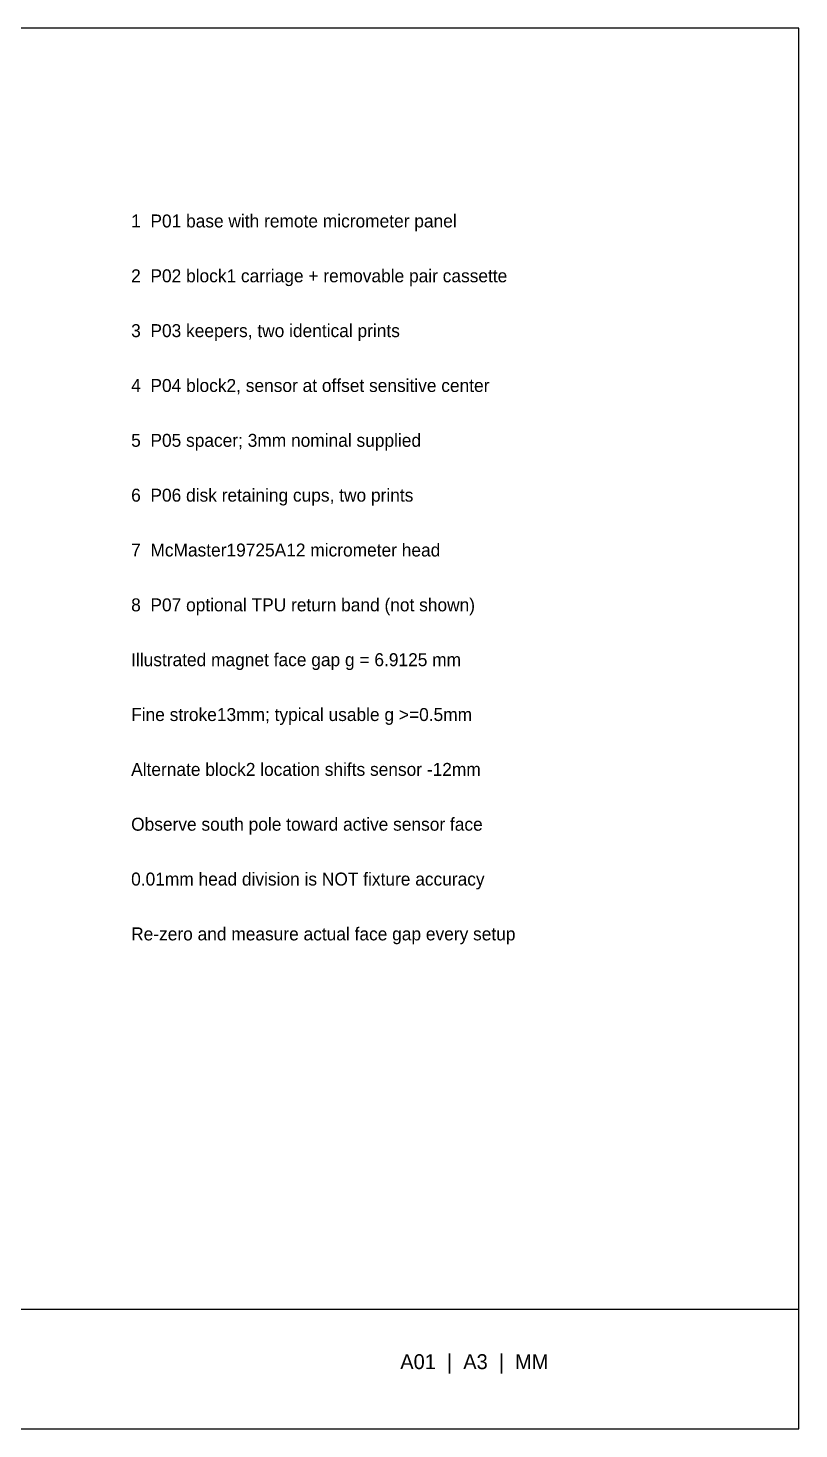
# Model space of a CAD drawing. Header units: millimetres. Extents: x 8 to 412, y 8 to 289.
# Drawn here: x 257.3 to 412, y 8 to 289 of the extents above; entities that cross this region are included whole.
import ezdxf

# ---------------------------------------------------------------- set-up
doc = ezdxf.new("R2010")
doc.units = ezdxf.units.MM
doc.layers.add('OUTLINE', color=7, linetype='Continuous')
doc.layers.add('TEXT', color=7, linetype='Continuous')

msp = doc.modelspace()

# ---------------------------------------------------------------- linework, layer by layer
at = {"layer": 'OUTLINE'}
for points in [[(8, 8), (412, 8), (412, 289), (8, 289), (8, 8)], [(8, 32), (412, 32)]]:
    msp.add_lwpolyline(points, dxfattribs=at)

# ---------------------------------------------------------------- texts
at = {"layer": 'TEXT'}
for s, height, p in [('1  P01 base with remote micrometer panel', 2.6, (278, 249)), ('2  P02 block1 carriage + removable pair cassette', 2.6, (278, 238)), ('3  P03 keepers, two identical prints', 2.6, (278, 227)), ('4  P04 block2, sensor at offset sensitive center', 2.6, (278, 216)), ('5  P05 spacer; 3mm nominal supplied', 2.6, (278, 205)), ('6  P06 disk retaining cups, two prints', 2.6, (278, 194)), ('7  McMaster19725A12 micrometer head', 2.6, (278, 183)), ('8  P07 optional TPU return band (not shown)', 2.6, (278, 172)), ('Illustrated magnet face gap g = 6.9125 mm', 2.6, (278, 161)), ('Fine stroke13mm; typical usable g >=0.5mm', 2.6, (278, 150)), ('Alternate block2 location shifts sensor -12mm', 2.6, (278, 139)), ('Observe south pole toward active sensor face', 2.6, (278, 128)), ('0.01mm head division is NOT fixture accuracy', 2.6, (278, 117)), ('Re-zero and measure actual face gap every setup', 2.6, (278, 106)), ('A01  |  A3  |  MM', 3, (332, 20))]:
    msp.add_text(s, height=height, dxfattribs=at).set_placement(p)

doc.saveas('drawing.dxf')
